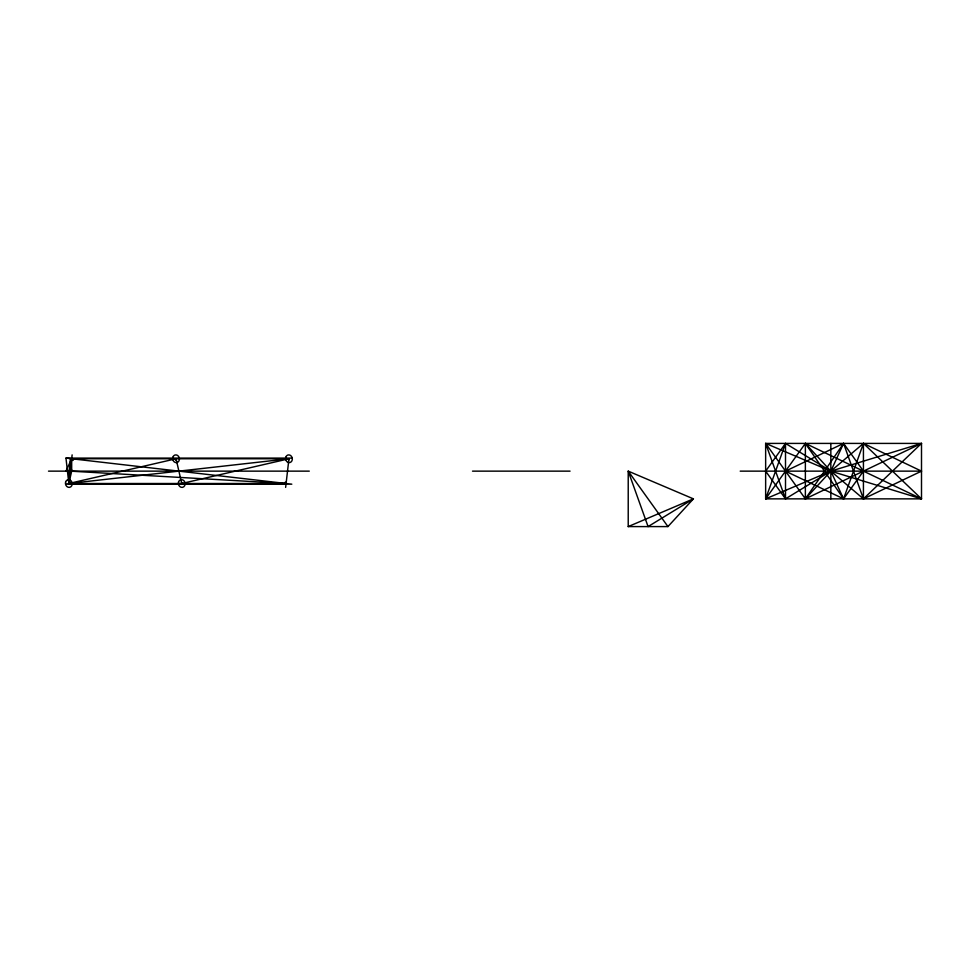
<?xml version="1.0" encoding="UTF-8"?>
<svg xmlns="http://www.w3.org/2000/svg" width="970" height="970" viewBox="0 0 970 970"><rect width="100%" height="100%" fill="white"/><g stroke="black" fill="none" stroke-linecap="round" stroke-linejoin="round"><path stroke-width="1.45" d="M72.132 454.882L68.834 483.509L286.089 483.509L70.252 471.141L70.252 458.592M69.743 483.303L69.925 481.702L69.016 481.92M72.592 458.858L72.483 459.841L71.574 459.695M73.247 458.931L73.09 460.35L71.525 460.18M285.144 483.399L285.277 482.236L286.223 482.345M288.417 458.883L288.817 459.913M285.641 487.389L288.951 458.761L71.683 458.761L65.972 471.141M765.645 498.859L785.506 443.411L830.841 471.141L863.433 498.859L921.5 471.141L863.433 443.411L830.841 471.141L805.367 498.859L765.645 443.411L921.5 443.411L921.5 498.859L765.645 498.859L765.645 443.411L830.841 471.141L921.5 498.859L863.433 443.411L843.573 498.859L785.506 471.141L843.573 443.411L863.433 471.141L843.573 498.859L805.367 443.411L765.645 498.859L830.841 471.141L921.5 443.411L863.433 498.859L843.573 443.411L805.367 498.859L805.367 443.411L921.5 498.859M843.573 443.411L830.841 471.141L785.506 498.859L765.645 471.141L785.506 443.411L785.506 498.859L765.645 443.411M667.942 526.589L693.417 498.859L628.221 471.141L628.221 526.589L667.942 526.589L628.221 471.141L648.081 526.589L693.417 498.859L628.221 526.589M805.367 498.859L921.5 443.411M176.285 459.853L175.582 460.01L175.327 458.919M181.535 482.587L182.372 483.375M70.325 470.523L70.761 471.141M65.972 458.095L291.812 484.175L65.972 484.175L176.031 458.761L181.754 483.509L288.951 458.761L68.834 483.509L65.972 458.095L291.812 458.095M70.41 469.771L71.574 469.771L71.416 471.141L71.683 470.256M48.5 471.141L309.284 471.141M472.511 471.141L570.057 471.141M740.195 471.141L921.5 471.141M805.367 443.411L830.841 471.141L843.573 498.859M863.433 443.411L863.433 498.859M830.841 443.411L830.841 498.859M71.683 458.761L68.834 471.141L68.834 483.509L71.683 471.141L71.683 458.761M285.726 457.306A3.916 3.371 77 0 0 289.654 462.605A3.916 3.371 77 0 0 291.473 456.349A3.916 3.371 77 0 0 285.726 457.306M65.596 482.066A3.916 3.371 77 0 0 69.537 487.364A3.916 3.371 77 0 0 71.356 481.108A3.916 3.371 77 0 0 65.596 482.066M172.805 457.306A3.916 3.371 77 0 0 176.734 462.605A3.916 3.371 77 0 0 178.553 456.349A3.916 3.371 77 0 0 172.805 457.306M178.516 482.066A3.916 3.371 77 0 0 182.457 487.364A3.916 3.371 77 0 0 184.276 481.108A3.916 3.371 77 0 0 178.516 482.066"/></g></svg>
